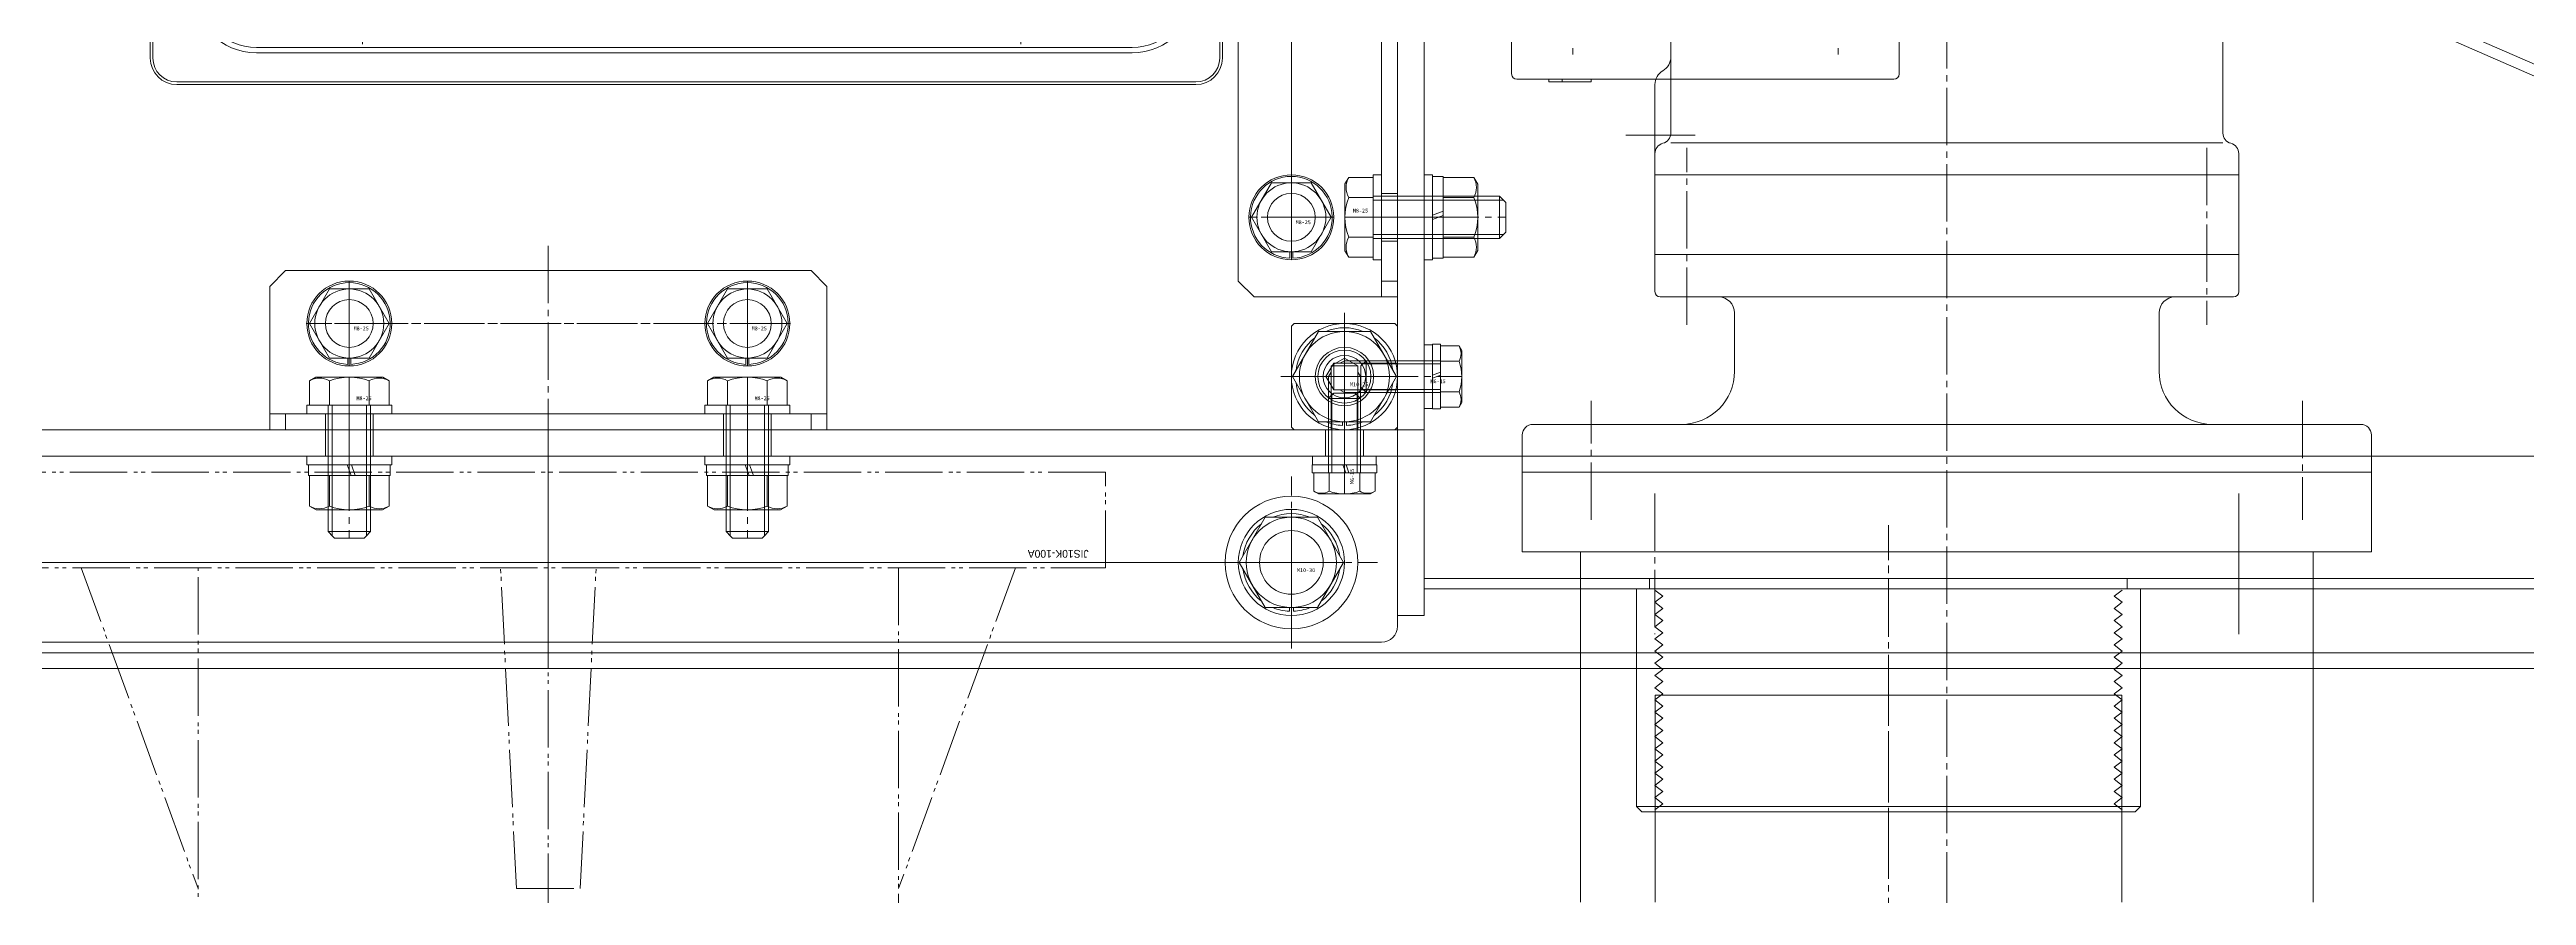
# Model space of a CAD drawing. Units: millimetres at full size. Extents: x -5218 to 5218, y -4308 to 3712.
# Drawn here: x -3674.5 to -3207.8, y 1401.9 to 1561.2 of the extents above; entities that cross this region are included whole.
import ezdxf
from ezdxf.enums import TextEntityAlignment as Align

# ---------------------------------------------------------------- set-up
doc = ezdxf.new("R2010")
doc.units = ezdxf.units.MM
doc.header["$LTSCALE"] = 1.2
doc.linetypes.add('CHAIN2', pattern=[12, 9, -1, 1, -1])
doc.linetypes.add('DOUBLE_CHAIN2', pattern=[12.8, 9, -1, 0.6, -0.6, 0.6, -1])
for name, color, linetype, lineweight in [('0-1_01_外形線', 134, 'Continuous', 9), ('0-2_03_かくれ線', 5, 'Continuous', 9), ('0-3_04_中心線', 4, 'CHAIN2', 9), ('0-4_02_細線', 6, 'Continuous', 9), ('0-6_05_仮想線', 7, 'DOUBLE_CHAIN2', 9), ('0-7_0', 134, 'Continuous', 9)]:
    doc.layers.add(name, color=color, linetype=linetype, lineweight=lineweight)
doc.styles.add('Arial', font='')
doc.styles.add('ＭＳ ゴシック', font='')
doc.styles.get('Arial').set_extended_font_data('Arial')
doc.styles.get('ＭＳ ゴシック').set_extended_font_data('MS Gothic')

# ---------------------------------------------------------------- blocks, each defined once
blk = doc.blocks.new('U365')
at = {"layer": '0-3_04_中心線'}
for p, q in [((0, 1.2), (0, 9.5)), ((-9.5, 0), (-1.2, 0)), ((1.2, 0), (9.5, 0)), ((0, -9.5), (0, -1.2))]:
    blk.add_line(p, q, dxfattribs=at)
at = {"layer": '0-3_04_中心線', "linetype": 'Continuous'}
for p, q in [((-0.6, 0), (0.6, 0)), ((0, -0.6), (0, 0.6))]:
    blk.add_line(p, q, dxfattribs=at)
blk = doc.blocks.new('GM-SHYF-RH 0.4kW、1／160、＊＊V、60Hza')
at = {"layer": '0-1_01_外形線'}
for p, q in [((60, 72), (-105, 72)), ((60, 71), (-105, 71)), ((-84, 65.886), (-86.5, 64.443)), ((-84, 65.886), (-81.5, 64.443)), ((40, 65.886), (37.5, 64.443)), ((40, 65.886), (42.5, 64.443)), ((-86.5, 61.556), (-86.5, 64.443)), ((-84, 60.113), (-86.5, 61.556)), ((-81.5, 61.556), (-84, 60.113)), ((-81.5, 64.443), (-81.5, 61.556)), ((-68.094, 62.5), (24.094, 62.5)), ((37.5, 61.556), (37.5, 64.443)), ((40, 60.113), (37.5, 61.556)), ((42.5, 61.556), (40, 60.113)), ((42.5, 64.443), (42.5, 61.556)), ((-117, 60), (-117, -92)), ((-116, 60), (-116, -92)), ((24.094, 60.5), (-68.094, 60.5)), ((71, -92), (71, 60)), ((72, -92), (72, 60)), ((-242.5, 49), (-271.194, 49)), ((-242.5, -16), (-242.5, 49)), ((-282.665, 45.383), (-292.391, 38.573)), ((-242.5, 43.5), (-145.5, 43.5)), ((-175.5, 43.5), (-145.5, 43.5)), ((-145.5, 43.483), (-119.948, 43.937)), ((-145.5, -16), (-145.5, 43.5)), ((-145.5, 43.5), (-145.5, -16)), ((-255.5, 38.916), (-253.5, 37.74)), ((-253.5, 37.74), (-255.5, 36.088)), ((-242.5, 41), (-145.5, 41)), ((-242.5, 40), (-145.5, 40)), ((-242.5, 39), (-145.5, 39)), ((-139.5, 39.5), (-139.5, 40.5)), ((-139.5, 39.5), (-139.5, 39.096)), ((-128.5, -72.739), (-128.5, 40.739)), ((-293.5, -16), (-293.5, 36.443)), ((-242.5, 34.316), (-145.5, 34.316)), ((-136.5, 36.096), (-131.5, 36.096)), ((-117, 19.446), (-117, 33.227)), ((-242.5, 29.366), (-145.5, 29.366)), ((-136.5, 29.185), (-131.5, 29.185)), ((-107.5, -64.322), (-107.5, 32.322)), ((-105.5, 32.322), (-105.5, -64.322)), ((60.5, -64.322), (60.5, 32.322)), ((62.5, 32.322), (62.5, -64.322)), ((-139.5, 26.185), (-139.5, -16)), ((-242.5, 21.319), (-145.5, 21.319)), ((-242.5, 19.715), (-145.5, 19.715)), ((-136.5, 23.001), (-131.5, 23.001)), ((5, 16.77), (5, 20.8)), ((-242.5, 15.751), (-145.5, 15.751)), ((-242.5, 14.283), (-145.5, 14.283)), ((-242.5, 10.192), (-145.5, 10.192)), ((-242.5, 8.83), (-145.5, 8.83)), ((-242.5, 4.64), (-145.5, 4.64)), ((-242.5, 3.373), (-145.5, 3.373)), ((-145.5, 4), (-139.5, 4)), ((-242.5, -1), (-145.5, -1)), ((-293.5, -16), (-293.5, -68.443)), ((-242.5, -16), (-242.5, -74.619)), ((-145.5, -16), (-145.5, -75.5)), ((-145.5, -75.5), (-145.5, -16)), ((-139.5, -58.185), (-139.5, -16)), ((-242.5, -31), (-145.5, -31)), ((-242.5, -35.373), (-145.5, -35.373)), ((-242.5, -36.639), (-145.5, -36.639)), ((-145.5, -36), (-139.5, -36)), ((-242.5, -40.83), (-145.5, -40.83)), ((-242.5, -42.192), (-145.5, -42.192)), ((-242.5, -46.282), (-145.5, -46.282)), ((-242.5, -47.751), (-145.5, -47.751)), ((-242.5, -51.714), (-145.5, -51.714)), ((-242.5, -53.319), (-145.5, -53.319)), ((-136.5, -55.001), (-131.5, -55.001)), ((-117, -51.446), (-117, -65.226)), ((-242.5, -61.366), (-145.5, -61.366)), ((-136.5, -61.185), (-131.5, -61.185)), ((-253.5, -69.74), (-255.5, -68.087)), ((-255.5, -70.916), (-253.5, -69.74)), ((-242.5, -66.315), (-145.5, -66.315)), ((-136.5, -68.096), (-131.5, -68.096)), ((-282.665, -77.383), (-292.391, -70.573)), ((-242.5, -71), (-145.5, -71)), ((-242.5, -72), (-145.5, -72)), ((-242.5, -73), (-145.5, -73)), ((-175.5, -74.5), (-242.5, -74.5)), ((-175.5, -79.5), (-175.5, -74.5)), ((-139.5, -71.5), (-139.5, -71.096)), ((-139.5, -71.5), (-139.5, -71.096)), ((-139.5, -71.5), (-139.5, -72.5)), ((-250.5, -79.5), (-250.5, -77.791)), ((-249.5, -77.619), (-245.5, -77.619)), ((-175.5, -75.5), (-145.5, -75.5)), ((-145.5, -75.482), (-119.948, -75.937)), ((-252.5, -81), (-271.194, -81)), ((-252.5, -81), (-252.5, -80.619)), ((-175.5, -79.5), (-250.5, -79.5)), ((-249.5, -108), (-249.5, -79.5)), ((-245, -79.5), (-245, -94)), ((-231, -79.5), (-231, -94)), ((-195, -79.5), (-195, -94)), ((-181, -79.5), (-181, -94)), ((-176.5, -108), (-176.5, -79.5)), ((-84, -92.113), (-86.5, -93.557)), ((-84, -92.113), (-81.5, -93.557)), ((-68.094, -92.5), (24.094, -92.5)), ((40, -92.113), (37.5, -93.557)), ((40, -92.113), (42.5, -93.557)), ((-86.5, -96.444), (-86.5, -93.557)), ((-84, -97.887), (-86.5, -96.444)), ((-81.5, -96.444), (-84, -97.887)), ((-81.5, -93.557), (-81.5, -96.444)), ((24.094, -94.5), (-68.094, -94.5)), ((37.5, -96.444), (37.5, -93.557)), ((40, -97.887), (37.5, -96.444)), ((42.5, -96.444), (40, -97.887)), ((42.5, -93.557), (42.5, -96.444)), ((-105, -103), (60, -103)), ((-105, -104), (60, -104)), ((-177.5, -109), (-248.5, -109)), ((-191.5, -109), (-191.5, -109.5)), ((-183.5, -109.5), (-191.5, -109.5)), ((-186, -109), (-186, -109.5)), ((-183.5, -109), (-183.5, -109.5))]:
    blk.add_line(p, q, dxfattribs=at)
for points in [[(-248.8, 35.924), (-248.89, 36.627), (-249.158, 37.303), (-249.592, 37.925), (-250.177, 38.472), (-250.889, 38.92), (-251.701, 39.253), (-252.583, 39.458), (-253.5, 39.527), (-254.417, 39.458), (-255.299, 39.253), (-256.111, 38.92), (-256.823, 38.472), (-257.408, 37.925), (-257.842, 37.303), (-258.11, 36.627), (-258.2, 35.924), (-258.11, 35.221), (-257.842, 34.545), (-257.408, 33.922), (-256.823, 33.376), (-256.111, 32.928), (-255.299, 32.595), (-254.417, 32.39), (-253.5, 32.32), (-252.583, 32.39), (-251.701, 32.595), (-250.889, 32.928), (-250.177, 33.376), (-249.592, 33.922), (-249.158, 34.545), (-248.89, 35.221)], [(-248.8, -67.923), (-248.89, -67.22), (-249.158, -66.544), (-249.592, -65.921), (-250.177, -65.375), (-250.889, -64.927), (-251.701, -64.594), (-252.583, -64.389), (-253.5, -64.32), (-254.417, -64.389), (-255.299, -64.594), (-256.111, -64.927), (-256.823, -65.375), (-257.408, -65.921), (-257.842, -66.544), (-258.11, -67.22), (-258.2, -67.923), (-258.11, -68.626), (-257.842, -69.302), (-257.408, -69.925), (-256.823, -70.471), (-256.111, -70.919), (-255.299, -71.252), (-254.417, -71.457), (-253.5, -71.527), (-252.583, -71.457), (-251.701, -71.252), (-250.889, -70.919), (-250.177, -70.471), (-249.592, -69.925), (-249.158, -69.302), (-248.89, -68.626)]]:
    blk.add_lwpolyline(points, close=True, dxfattribs=at)
for points in [[(-251.5, 38.916), (-253.5, 37.74), (-251.5, 36.088)], [(-5, 16.77), (-5, 20.8), (5, 20.8)], [(-251.5, -70.916), (-253.5, -69.74), (-251.5, -68.087)]]:
    blk.add_lwpolyline(points, dxfattribs=at)
for centre, radius in [((-102, 57), 10), ((-84, 63), 5.5), ((-84, 63), 5), ((40, 63), 5.5), ((40, 63), 5), ((57, 57), 10), ((-102, 57), 7), ((57, 57), 7), ((0, 0), 47.5), ((0, 0), 24), ((-102, -89), 10), ((57, -89), 10), ((-102, -89), 7), ((57, -89), 7), ((-188, -94), 6), ((-84, -95), 5.5), ((-84, -95), 5), ((40, -95), 5.5), ((40, -95), 5)]:
    blk.add_circle(centre, radius, dxfattribs=at)
for centre, radius, start, end in [((-105, 60), 12, 90, 180), ((-105, 60), 11, 90, 180), ((60, 60), 12, 0, 90), ((60, 60), 11, 0, 90), ((-68.094, 57), 5.5, 90, 159.3338), ((24.094, 57), 5.5, 20.6662, 90), ((-84, 63), 13.5, 269.62489, 339.3338), ((-84, 63), 11.5, 269.62489, 339.3338), ((-68.094, 57), 3.5, 90, 159.3338), ((24.094, 57), 3.5, 20.6662, 90), ((40, 63), 13.5, 200.6662, 266.95528), ((40, 63), 11.5, 200.6662, 266.95528), ((-84.111, 46), 5.5, 89.62489, 148.41203), ((39.097, 46.024), 5.5, 31.5123, 86.95528), ((-271.194, 29), 20, 90, 125), ((-120, 46.937), 3, 271, 0), ((-102, 57), 15.5, 279.2069, 328.41203), ((-102, 57), 17.5, 279.2069, 328.41203), ((-84.111, 46), 3.5, 89.62489, 148.41203), ((39.097, 46.024), 3.5, 31.5123, 86.95528), ((57, 57), 17.5, 211.5123, 260.7931), ((57, 57), 15.5, 211.5123, 260.7931), ((-142.5, 40.5), 3, 0, 90), ((-131.5, 40.739), 3, 0, 90.98117), ((-290.9, 36.443), 2.6, 125, 180), ((-136.5, 39.096), 3, 180, 270), ((-98, 32.322), 9.5, 99.2069, 180), ((-98, 32.322), 7.5, 99.2069, 180), ((53, 32.322), 7.5, 0, 80.7931), ((53, 32.322), 9.5, 0, 80.7931), ((-131.5, 33.096), 3, 0, 90), ((-136.5, 26.185), 3, 90, 180), ((-131.5, 26.185), 3, 0, 90), ((-136.5, 20.001), 3, 90, 180), ((0, 0), 17.5, 106.60155, 73.39845), ((-136.5, -52.001), 3, 180, 270), ((-136.5, -58.185), 3, 180, 270), ((-131.5, -58.185), 3, 270, 0), ((-131.5, -65.096), 3, 270, 0), ((-98, -64.322), 9.5, 180, 260.7931), ((-98, -64.322), 7.5, 180, 260.7931), ((53, -64.322), 7.5, 279.2069, 0), ((53, -64.322), 9.5, 279.2069, 0), ((-290.9, -68.443), 2.6, 180, 235), ((-136.5, -71.096), 3, 90, 180), ((-245.5, -74.619), 3, 270, 0), ((-142.5, -72.5), 3, 270, 0), ((-131.5, -72.739), 3, 269.01883, 0), ((-102, -89), 15.5, 31.58598, 80.7931), ((-102, -89), 17.5, 31.58598, 80.7931), ((57, -89), 17.5, 99.2069, 148.48976), ((57, -89), 15.5, 99.2069, 148.48976), ((-271.194, -61), 20, 235, 270), ((-249.5, -80.619), 3, 90, 180), ((-120, -78.937), 3, 0, 89), ((-84.111, -78.001), 5.5, 211.58598, 270.37383), ((-84.111, -78.001), 3.5, 211.58598, 270.37383), ((-84, -95), 13.5, 20.66844, 90.37383), ((-84, -95), 11.5, 20.66844, 90.37383), ((40, -95), 13.5, 93.04605, 159.33156), ((40, -95), 11.5, 93.04605, 159.33156), ((39.096, -78.024), 3.5, 273.04605, 328.48976), ((39.096, -78.024), 5.5, 273.04605, 328.48976), ((-105, -92), 12, 180, 270), ((-105, -92), 11, 180, 270), ((-68.094, -89), 5.5, 200.66844, 270), ((-68.094, -89), 3.5, 200.66844, 270), ((24.094, -89), 3.5, 270, 339.33156), ((24.094, -89), 5.5, 270, 339.33156), ((60, -92), 11, 270, 0), ((60, -92), 12, 270, 0), ((-238, -94), 7, 180, 0), ((-188, -94), 7, 180, 0), ((-248.5, -108), 1, 180, 270), ((-177.5, -108), 1, 270, 0)]:
    blk.add_arc(centre, radius, start, end, dxfattribs=at)
at = {"layer": '0-3_04_中心線'}
for p, q in [((-84, 70.384), (-84, 55.615)), ((40, 70.384), (40, 55.615)), ((-102, 69.465), (-102, 44.535)), ((0, 65.361), (0, -65.361)), ((57, 69.465), (57, 44.535)), ((-76.615, 63), (-91.385, 63)), ((47.385, 63), (32.615, 63)), ((-89.535, 57), (-114.465, 57)), ((69.465, 57), (44.535, 57)), ((65.361, 0), (-65.361, 0)), ((-96.56, -16), (-297.811, -16)), ((-238, -76.716), (-238, -104.695)), ((-188, -76.716), (-188, -104.695)), ((-102, -76.535), (-102, -101.465)), ((57, -76.535), (57, -101.465)), ((-84, -87.615), (-84, -102.385)), ((40, -87.615), (40, -102.385)), ((-89.535, -89), (-114.465, -89)), ((69.465, -89), (44.535, -89)), ((-247.595, -94), (-228.405, -94)), ((-198.187, -94), (-177.813, -94)), ((-76.615, -95), (-91.385, -95)), ((47.385, -95), (32.615, -95))]:
    blk.add_line(p, q, dxfattribs=at)

msp = doc.modelspace()

# ---------------------------------------------------------------- linework, layer by layer
at = {"layer": '0-1_01_外形線'}
for p, q in [((-3655.538, 1559.589), (-3655.538, 1739.589)), ((-3655.038, 1559.589), (-3655.038, 1739.589)), ((-3454.038, 1588.679), (-3454.038, 1559.589)), ((-3453.538, 1588.688), (-3453.538, 1559.589)), ((-3450.538, 1517.589), (-3450.538, 1588.742)), ((-3423.538, 1514.589), (-3423.538, 1589.089)), ((-3420.538, 1514.589), (-3420.538, 1589.089)), ((-3420.538, 1589.089), (-3420.538, 1484.589)), ((-3415.538, 1589.089), (-3415.538, 1484.589)), ((-3415.538, 1589.089), (-3415.538, 1484.589)), ((-3458.538, 1555.089), (-3650.538, 1555.089)), ((-3458.538, 1554.589), (-3650.538, 1554.589)), ((-3444.291, 1536.089), (-3448.043, 1529.589)), ((-3436.785, 1536.089), (-3444.291, 1536.089)), ((-3429.742, 1537.094), (-3430.438, 1535.889)), ((-3430.438, 1535.889), (-3430.438, 1523.289)), ((-3425.138, 1537.094), (-3429.742, 1537.094)), ((-3425.138, 1521.589), (-3425.138, 1537.589)), ((-3423.538, 1537.589), (-3425.138, 1537.589)), ((-3425.138, 1522.083), (-3425.138, 1537.094)), ((-3423.538, 1537.589), (-3423.538, 1521.589)), ((-3415.538, 1521.589), (-3415.538, 1537.589)), ((-3413.938, 1537.589), (-3415.538, 1537.589)), ((-3413.938, 1537.589), (-3413.938, 1521.589)), ((-3413.938, 1529.989), (-3413.938, 1537.289)), ((-3411.938, 1537.289), (-3413.938, 1537.289)), ((-3411.938, 1530.717), (-3411.938, 1537.289)), ((-3411.938, 1522.083), (-3411.938, 1537.094)), ((-3405.438, 1523.339), (-3405.438, 1535.839)), ((-3425.138, 1533.342), (-3429.742, 1533.342)), ((-3413.938, 1529.989), (-3411.938, 1530.717)), ((-3411.938, 1533.342), (-3406.163, 1533.342)), ((-3405.438, 1533.589), (-3401.338, 1533.589)), ((-3401.338, 1533.589), (-3401.338, 1525.589)), ((-3401.338, 1533.589), (-3400.438, 1532.689)), ((-3400.438, 1532.689), (-3400.138, 1532.389)), ((-3400.138, 1532.389), (-3400.138, 1526.789)), ((-3448.043, 1529.589), (-3444.291, 1523.089)), ((-3413.938, 1529.189), (-3411.938, 1529.917)), ((-3413.938, 1521.889), (-3413.938, 1529.189)), ((-3411.938, 1521.889), (-3411.938, 1529.917)), ((-3401.338, 1525.589), (-3400.438, 1526.489)), ((-3400.438, 1526.489), (-3400.138, 1526.789)), ((-3444.291, 1523.089), (-3436.785, 1523.089)), ((-3440.838, 1523.089), (-3440.838, 1521.895)), ((-3440.238, 1523.089), (-3440.238, 1521.895)), ((-3429.742, 1522.083), (-3430.438, 1523.289)), ((-3425.138, 1525.836), (-3429.742, 1525.836)), ((-3425.138, 1522.083), (-3429.742, 1522.083)), ((-3423.538, 1521.589), (-3425.138, 1521.589)), ((-3413.938, 1521.589), (-3415.538, 1521.589)), ((-3413.938, 1521.889), (-3411.938, 1521.889)), ((-3411.938, 1525.836), (-3406.163, 1525.836)), ((-3405.438, 1525.589), (-3401.338, 1525.589)), ((-3630.038, 1519.589), (-3633.038, 1516.589)), ((-3450.538, 1517.589), (-3447.538, 1514.589)), ((-3420.538, 1517.589), (-3423.538, 1517.589)), ((-3633.038, 1516.589), (-3633.038, 1489.589)), ((-3621.79, 1516.089), (-3625.543, 1509.589)), ((-3614.285, 1516.089), (-3621.79, 1516.089)), ((-3546.791, 1516.089), (-3550.543, 1509.589)), ((-3539.285, 1516.089), (-3546.791, 1516.089)), ((-3528.038, 1489.589), (-3528.038, 1516.589)), ((-3447.538, 1514.589), (-3420.538, 1514.589)), ((-3625.543, 1509.589), (-3621.79, 1503.089)), ((-3550.543, 1509.589), (-3546.791, 1503.089)), ((-3420.723, 1499.589), (-3425.63, 1508.089)), ((-3621.79, 1503.089), (-3614.285, 1503.089)), ((-3618.338, 1503.089), (-3618.338, 1501.895)), ((-3617.738, 1503.089), (-3617.738, 1501.895)), ((-3546.791, 1503.089), (-3539.285, 1503.089)), ((-3543.338, 1503.089), (-3543.338, 1501.895)), ((-3542.738, 1503.089), (-3542.738, 1501.895)), ((-3625.543, 1498.793), (-3624.338, 1499.489)), ((-3625.543, 1494.189), (-3625.543, 1498.793)), ((-3611.738, 1499.489), (-3624.338, 1499.489)), ((-3621.79, 1494.189), (-3621.79, 1498.793)), ((-3614.285, 1494.189), (-3614.285, 1498.793)), ((-3610.532, 1498.793), (-3611.738, 1499.489)), ((-3610.532, 1494.189), (-3610.532, 1498.793)), ((-3550.543, 1498.793), (-3549.338, 1499.489)), ((-3550.543, 1494.189), (-3550.543, 1498.793)), ((-3536.738, 1499.489), (-3549.338, 1499.489)), ((-3546.791, 1494.189), (-3546.791, 1498.793)), ((-3539.285, 1494.189), (-3539.285, 1498.793)), ((-3535.532, 1498.793), (-3536.738, 1499.489)), ((-3535.532, 1494.189), (-3535.532, 1498.793)), ((-3440.353, 1499.589), (-3435.445, 1491.089)), ((-3425.63, 1491.089), (-3420.723, 1499.589)), ((-3626.038, 1494.189), (-3610.038, 1494.189)), ((-3626.038, 1492.589), (-3626.038, 1494.189)), ((-3625.543, 1494.189), (-3610.532, 1494.189)), ((-3610.038, 1492.589), (-3610.038, 1494.189)), ((-3551.038, 1494.189), (-3535.038, 1494.189)), ((-3551.038, 1492.589), (-3551.038, 1494.189)), ((-3550.543, 1494.189), (-3535.532, 1494.189)), ((-3535.038, 1492.589), (-3535.038, 1494.189)), ((-3633.038, 1492.589), (-3528.038, 1492.589)), ((-3633.038, 1489.589), (-3528.038, 1489.589)), ((-3630.038, 1489.589), (-3630.038, 1492.589)), ((-3610.038, 1492.589), (-3626.038, 1492.589)), ((-3535.038, 1492.589), (-3551.038, 1492.589)), ((-3531.038, 1489.589), (-3531.038, 1492.589)), ((-3435.445, 1491.089), (-3425.63, 1491.089)), ((-3430.913, 1491.089), (-3430.913, 1490.397)), ((-3430.163, 1491.089), (-3430.163, 1490.397)), ((-3420.538, 1489.589), (-3415.538, 1489.589)), ((-3262.038, 1477.589), (-3262.038, 1451.089)), ((-3430.723, 1464.589), (-3435.63, 1473.089)), ((-3450.353, 1464.589), (-3445.445, 1456.089)), ((-3435.63, 1456.089), (-3430.723, 1464.589)), ((-3445.445, 1456.089), (-3435.63, 1456.089)), ((-3440.913, 1456.089), (-3440.913, 1455.397)), ((-3440.163, 1456.089), (-3440.163, 1455.397)), ((-3386.038, 1400.589), (-3386.038, 1444.589)), ((-3248.038, 1400.589), (-3248.038, 1444.589))]:
    msp.add_line(p, q, dxfattribs=at)
for points in [[(-3420.538, 1589.089), (-3420.538, 1489.589), (-3740.538, 1489.589)], [(-3436.785, 1523.089), (-3433.032, 1529.589), (-3436.785, 1536.089)], [(-3411.938, 1537.094), (-3406.163, 1537.094), (-3405.438, 1535.839)], [(-3411.938, 1522.083), (-3406.163, 1522.083), (-3405.438, 1523.339)], [(-3630.038, 1519.589), (-3531.038, 1519.589), (-3528.038, 1516.589)], [(-3614.285, 1503.089), (-3610.532, 1509.589), (-3614.285, 1516.089)], [(-3539.285, 1503.089), (-3535.532, 1509.589), (-3539.285, 1516.089)], [(-3425.63, 1508.089), (-3435.445, 1508.089), (-3440.353, 1499.589)], [(-3740.538, 1481.589), (-3740.538, 1489.589), (-3420.538, 1489.589), (-3420.538, 1484.589)], [(-3435.63, 1473.089), (-3445.445, 1473.089), (-3450.353, 1464.589)]]:
    msp.add_lwpolyline(points, dxfattribs=at)
msp.add_lwpolyline([(-3735.538, 1484.589), (-2945.538, 1484.589), (-2940.538, 1479.589), (-2940.538, 1444.589), (-3740.538, 1444.589), (-3740.538, 1479.589)], close=True, dxfattribs=at)
for centre, radius in [((-3440.538, 1529.589), 8), ((-3440.538, 1529.589), 6.5), ((-3618.038, 1509.589), 8), ((-3543.038, 1509.589), 8), ((-3618.038, 1509.589), 6.5), ((-3543.038, 1509.589), 6.5), ((-3430.538, 1499.589), 10), ((-3430.538, 1499.589), 8.5), ((-3440.538, 1464.589), 10), ((-3440.538, 1464.589), 8.5), ((-3440.538, 1464.589), 6)]:
    msp.add_circle(centre, radius, dxfattribs=at)
for centre, radius, start, end in [((-3650.538, 1559.589), 5, 180, 270), ((-3650.538, 1559.589), 4.5, 180, 270), ((-3458.538, 1559.589), 5, 270, 0), ((-3458.538, 1559.589), 4.5, 270, 0), ((-3440.538, 1529.589), 7.7, 272.23287, 267.76713), ((-3426.492, 1535.218), 3.753, 150.00001, 209.99999), ((-3409.413, 1535.218), 3.753, 330.00001, 29.99999), ((-3419.973, 1529.589), 10.465, 158.98558, 201.01442), ((-3415.514, 1529.589), 10.076, 338.13461, 21.86539), ((-3426.492, 1523.96), 3.753, 150.00001, 209.99999), ((-3409.413, 1523.96), 3.753, 330.00001, 29.99999), ((-3618.038, 1509.589), 7.7, 272.23287, 267.76713), ((-3543.038, 1509.589), 7.7, 272.23287, 267.76713), ((-3430.538, 1499.589), 9.2, 67.50502, 112.49498), ((-3430.538, 1499.589), 9.2, 127.50502, 172.49498), ((-3430.538, 1499.589), 9.2, 7.50502, 52.49498), ((-3623.667, 1495.543), 3.753, 60.00001, 119.99999), ((-3618.038, 1489.024), 10.465, 68.98558, 111.01442), ((-3612.409, 1495.543), 3.753, 60.00001, 119.99999), ((-3548.667, 1495.543), 3.753, 60.00001, 119.99999), ((-3543.038, 1489.024), 10.465, 68.98558, 111.01442), ((-3537.409, 1495.543), 3.753, 60.00001, 119.99999), ((-3430.538, 1499.589), 9.2, 187.50502, 232.49498), ((-3430.538, 1499.589), 9.2, 307.50502, 352.49498), ((-3430.538, 1499.589), 9.2, 247.50502, 267.66393), ((-3430.538, 1499.589), 9.2, 272.33607, 292.49498), ((-3440.538, 1464.589), 9.2, 127.50502, 172.49498), ((-3440.538, 1464.589), 9.2, 67.50502, 112.49498), ((-3440.538, 1464.589), 9.2, 7.50502, 52.49498), ((-3440.538, 1464.589), 9.2, 187.50502, 232.49498), ((-3440.538, 1464.589), 9.2, 307.50502, 352.49498), ((-3440.538, 1464.589), 9.2, 247.50502, 267.66393), ((-3440.538, 1464.589), 9.2, 272.33607, 292.49498)]:
    msp.add_arc(centre, radius, start, end, dxfattribs=at)
at = {"layer": '0-2_03_かくれ線'}
for p, q in [((-3117.578, 1519.674), (-3410.862, 1647.674)), ((-3369.038, 1562.589), (-3369.038, 1545.462)), ((-3265.038, 1562.589), (-3265.038, 1545.462)), ((-3372.038, 1554.589), (-3372.038, 1537.589)), ((-3377.537, 1545.089), (-3364.44, 1545.089)), ((-3369.038, 1543.589), (-3265.038, 1543.589)), ((-3262.038, 1541.589), (-3262.038, 1537.589)), ((-3440.538, 1537.089), (-3440.538, 1522.089)), ((-3372.038, 1537.589), (-3262.038, 1537.589)), ((-3372.038, 1515.589), (-3372.038, 1537.589)), ((-3262.038, 1537.589), (-3262.038, 1515.589)), ((-3425.138, 1533.589), (-3405.438, 1533.589)), ((-3425.138, 1532.839), (-3405.438, 1532.839)), ((-3420.538, 1534.089), (-3423.538, 1534.089)), ((-3425.138, 1526.339), (-3405.438, 1526.339)), ((-3425.138, 1525.589), (-3405.438, 1525.589)), ((-3420.538, 1525.089), (-3423.538, 1525.089)), ((-3372.038, 1522.589), (-3317.038, 1522.589)), ((-3317.038, 1522.589), (-3262.038, 1522.589)), ((-3618.038, 1517.089), (-3618.038, 1502.089)), ((-3543.038, 1517.089), (-3543.038, 1502.089)), ((-3371.038, 1514.589), (-3317.038, 1514.589)), ((-3317.038, 1514.589), (-3263.038, 1514.589)), ((-3440.538, 1509.089), (-3440.038, 1509.589)), ((-3440.538, 1490.089), (-3440.538, 1509.089)), ((-3440.038, 1509.589), (-3421.038, 1509.589)), ((-3420.538, 1509.089), (-3421.038, 1509.589)), ((-3420.538, 1509.089), (-3420.538, 1490.089)), ((-3357.038, 1500.589), (-3357.038, 1511.589)), ((-3277.038, 1511.589), (-3277.038, 1500.589)), ((-3430.538, 1503.091), (-3433.038, 1501.589)), ((-3428.038, 1501.589), (-3430.538, 1503.091)), ((-3413.938, 1505.589), (-3415.538, 1505.589)), ((-3415.538, 1505.589), (-3415.538, 1493.589)), ((-3413.938, 1499.889), (-3413.938, 1505.689)), ((-3412.438, 1505.689), (-3413.938, 1505.689)), ((-3413.938, 1505.589), (-3413.938, 1493.589)), ((-3412.438, 1500.435), (-3412.438, 1505.689)), ((-3412.438, 1505.362), (-3408.942, 1505.362)), ((-3412.438, 1493.815), (-3412.438, 1505.362)), ((-3408.942, 1505.362), (-3408.438, 1504.489)), ((-3408.438, 1494.689), (-3408.438, 1504.489)), ((-3432.538, 1502.089), (-3434.04, 1499.589)), ((-3434.04, 1499.589), (-3432.538, 1497.089)), ((-3433.038, 1500.455), (-3433.538, 1499.589)), ((-3433.038, 1501.589), (-3433.038, 1489.589)), ((-3431.404, 1502.089), (-3430.538, 1502.589)), ((-3420.538, 1502.589), (-3430.538, 1502.589)), ((-3428.038, 1500.455), (-3427.538, 1499.589)), ((-3427.538, 1489.589), (-3427.538, 1499.589)), ((-3426.638, 1502.389), (-3427.438, 1501.589)), ((-3427.438, 1497.589), (-3427.438, 1501.589)), ((-3427.038, 1501.989), (-3426.638, 1501.989)), ((-3426.438, 1502.589), (-3426.638, 1502.389)), ((-3412.438, 1501.989), (-3426.638, 1501.989)), ((-3426.438, 1496.589), (-3426.438, 1502.589)), ((-3412.438, 1502.589), (-3426.438, 1502.589)), ((-3413.938, 1499.889), (-3412.438, 1500.435)), ((-3413.938, 1499.289), (-3412.438, 1499.835)), ((-3413.938, 1493.489), (-3413.938, 1499.289)), ((-3412.438, 1502.476), (-3408.942, 1502.476)), ((-3412.438, 1493.489), (-3412.438, 1499.835)), ((-3622.038, 1494.189), (-3622.038, 1474.489)), ((-3621.288, 1494.189), (-3621.288, 1474.489)), ((-3618.038, 1494.589), (-3618.038, 1479.589)), ((-3614.788, 1494.189), (-3614.788, 1474.489)), ((-3614.038, 1494.189), (-3614.038, 1474.489)), ((-3580.538, 1494.589), (-3580.538, 1444.589)), ((-3547.038, 1494.189), (-3547.038, 1474.489)), ((-3546.288, 1494.189), (-3546.288, 1474.489)), ((-3543.038, 1494.589), (-3543.038, 1479.589)), ((-3539.788, 1494.189), (-3539.788, 1474.489)), ((-3539.038, 1494.189), (-3539.038, 1474.489)), ((-3433.538, 1495.489), (-3433.338, 1495.689)), ((-3433.538, 1495.489), (-3427.538, 1495.489)), ((-3433.538, 1481.489), (-3433.538, 1495.489)), ((-3433.338, 1495.689), (-3432.538, 1496.489)), ((-3432.938, 1496.089), (-3432.938, 1495.689)), ((-3432.938, 1481.489), (-3432.938, 1495.689)), ((-3432.538, 1497.089), (-3420.538, 1497.089)), ((-3432.538, 1496.489), (-3428.538, 1496.489)), ((-3431.404, 1497.089), (-3430.538, 1496.589)), ((-3430.538, 1494.589), (-3430.538, 1479.589)), ((-3427.738, 1495.689), (-3428.538, 1496.489)), ((-3428.138, 1496.089), (-3428.138, 1495.689)), ((-3428.138, 1481.489), (-3428.138, 1495.689)), ((-3427.538, 1495.489), (-3427.738, 1495.689)), ((-3427.538, 1481.489), (-3427.538, 1495.489)), ((-3426.638, 1496.789), (-3427.438, 1497.589)), ((-3427.038, 1497.189), (-3426.638, 1497.189)), ((-3412.438, 1497.189), (-3426.638, 1497.189)), ((-3426.438, 1496.589), (-3426.638, 1496.789)), ((-3412.438, 1496.589), (-3426.438, 1496.589)), ((-3413.938, 1493.589), (-3415.538, 1493.589)), ((-3413.938, 1493.489), (-3412.438, 1493.489)), ((-3412.438, 1496.702), (-3408.942, 1496.702)), ((-3412.438, 1493.815), (-3408.942, 1493.815)), ((-3408.942, 1493.815), (-3408.438, 1494.689)), ((-3622.538, 1489.589), (-3622.538, 1492.589)), ((-3622.538, 1489.589), (-3622.538, 1484.589)), ((-3613.538, 1489.589), (-3613.538, 1492.589)), ((-3613.538, 1489.589), (-3613.538, 1484.589)), ((-3547.538, 1489.589), (-3547.538, 1492.589)), ((-3547.538, 1489.589), (-3547.538, 1484.589)), ((-3538.538, 1489.589), (-3538.538, 1492.589)), ((-3538.538, 1489.589), (-3538.538, 1484.589)), ((-3440.538, 1490.089), (-3440.038, 1489.589)), ((-3440.038, 1489.589), (-3421.038, 1489.589)), ((-3434.138, 1489.589), (-3434.138, 1484.589)), ((-3426.938, 1489.589), (-3426.938, 1484.589)), ((-3420.538, 1490.089), (-3421.038, 1489.589)), ((-3395.037, 1490.589), (-3317.038, 1490.589)), ((-3317.038, 1490.589), (-3239.038, 1490.589)), ((-3740.538, 1484.589), (-3420.538, 1484.589)), ((-3626.038, 1484.589), (-3610.038, 1484.589)), ((-3626.038, 1482.989), (-3626.038, 1484.589)), ((-3610.038, 1482.989), (-3610.038, 1484.589)), ((-3551.038, 1484.589), (-3535.038, 1484.589)), ((-3551.038, 1482.989), (-3551.038, 1484.589)), ((-3535.038, 1482.989), (-3535.038, 1484.589)), ((-3436.538, 1482.989), (-3436.538, 1484.589)), ((-3424.538, 1484.589), (-3436.538, 1484.589)), ((-3424.538, 1482.989), (-3424.538, 1484.589)), ((-3397.038, 1481.589), (-3397.038, 1488.589)), ((-3237.038, 1488.589), (-3237.038, 1481.589)), ((-3610.038, 1482.989), (-3626.038, 1482.989)), ((-3625.738, 1482.989), (-3618.438, 1482.989)), ((-3625.738, 1482.989), (-3625.738, 1480.989)), ((-3625.738, 1480.989), (-3617.71, 1480.989)), ((-3625.543, 1480.989), (-3610.532, 1480.989)), ((-3621.79, 1480.989), (-3621.79, 1475.214)), ((-3618.438, 1482.989), (-3617.71, 1480.989)), ((-3617.638, 1482.989), (-3610.338, 1482.989)), ((-3617.638, 1482.989), (-3616.91, 1480.989)), ((-3616.91, 1480.989), (-3610.338, 1480.989)), ((-3614.285, 1480.989), (-3614.285, 1475.214)), ((-3610.338, 1480.989), (-3610.338, 1482.989)), ((-3535.038, 1482.989), (-3551.038, 1482.989)), ((-3550.738, 1482.989), (-3543.438, 1482.989)), ((-3550.738, 1482.989), (-3550.738, 1480.989)), ((-3550.738, 1480.989), (-3542.71, 1480.989)), ((-3550.543, 1480.989), (-3535.532, 1480.989)), ((-3546.791, 1480.989), (-3546.791, 1475.214)), ((-3543.438, 1482.989), (-3542.71, 1480.989)), ((-3542.638, 1482.989), (-3535.338, 1482.989)), ((-3542.638, 1482.989), (-3541.91, 1480.989)), ((-3541.91, 1480.989), (-3535.338, 1480.989)), ((-3539.285, 1480.989), (-3539.285, 1475.214)), ((-3535.338, 1480.989), (-3535.338, 1482.989)), ((-3436.638, 1482.989), (-3430.838, 1482.989)), ((-3436.638, 1482.989), (-3436.638, 1481.489)), ((-3436.638, 1481.489), (-3430.292, 1481.489)), ((-3424.538, 1482.989), (-3436.538, 1482.989)), ((-3436.311, 1481.489), (-3436.311, 1477.993)), ((-3436.311, 1481.489), (-3424.764, 1481.489)), ((-3433.425, 1481.489), (-3433.425, 1477.993)), ((-3430.838, 1482.989), (-3430.292, 1481.489)), ((-3430.238, 1482.989), (-3424.438, 1482.989)), ((-3430.238, 1482.989), (-3429.692, 1481.489)), ((-3429.692, 1481.489), (-3424.438, 1481.489)), ((-3427.651, 1481.489), (-3427.651, 1477.993)), ((-3424.764, 1481.489), (-3424.764, 1477.993)), ((-3424.438, 1481.489), (-3424.438, 1482.989)), ((-3397.038, 1481.589), (-3397.038, 1466.589)), ((-3397.038, 1481.589), (-3317.038, 1481.589)), ((-3317.038, 1481.589), (-3237.038, 1481.589)), ((-3237.038, 1481.589), (-3237.038, 1466.589)), ((-3436.311, 1477.993), (-3435.438, 1477.489)), ((-3435.438, 1477.489), (-3425.638, 1477.489)), ((-3424.764, 1477.993), (-3425.638, 1477.489)), ((-3624.288, 1474.489), (-3611.788, 1474.489)), ((-3622.038, 1474.489), (-3622.038, 1470.389)), ((-3614.038, 1470.389), (-3622.038, 1470.389)), ((-3622.038, 1470.389), (-3621.138, 1469.489)), ((-3621.288, 1474.489), (-3621.288, 1469.639)), ((-3614.038, 1470.389), (-3614.938, 1469.489)), ((-3614.788, 1474.489), (-3614.788, 1469.639)), ((-3614.038, 1474.489), (-3614.038, 1470.389)), ((-3549.288, 1474.489), (-3536.788, 1474.489)), ((-3547.038, 1474.489), (-3547.038, 1470.389)), ((-3539.038, 1470.389), (-3547.038, 1470.389)), ((-3547.038, 1470.389), (-3546.138, 1469.489)), ((-3546.288, 1474.489), (-3546.288, 1469.639)), ((-3539.038, 1470.389), (-3539.938, 1469.489)), ((-3539.788, 1474.489), (-3539.788, 1469.639)), ((-3539.038, 1474.489), (-3539.038, 1470.389)), ((-3440.538, 1454.589), (-3440.538, 1474.589)), ((-3621.138, 1469.489), (-3620.838, 1469.189)), ((-3615.238, 1469.189), (-3620.838, 1469.189)), ((-3614.938, 1469.489), (-3615.238, 1469.189)), ((-3546.138, 1469.489), (-3545.838, 1469.189)), ((-3540.238, 1469.189), (-3545.838, 1469.189)), ((-3539.938, 1469.489), (-3540.238, 1469.189)), ((-3397.038, 1466.589), (-3317.038, 1466.589)), ((-3386.038, 1444.589), (-3386.038, 1466.589)), ((-3237.038, 1466.589), (-3317.038, 1466.589)), ((-3248.038, 1444.589), (-3248.038, 1466.589)), ((-3430.538, 1464.589), (-3730.538, 1464.589)), ((-3373.038, 1459.589), (-3373.038, 1461.589)), ((-3283.038, 1459.589), (-3283.038, 1461.589)), ((-3375.538, 1459.589), (-3280.538, 1459.589)), ((-3375.538, 1459.589), (-3375.538, 1444.589)), ((-3280.538, 1459.589), (-3280.538, 1444.589)), ((-2940.538, 1447.589), (-3740.538, 1447.589)), ((-3423.538, 1449.589), (-3737.538, 1449.589)), ((-3371.98, 1439.589), (-3371.98, 1417.589)), ((-3284.096, 1439.589), (-3371.98, 1439.589)), ((-3284.096, 1439.589), (-3284.096, 1417.589))]:
    msp.add_line(p, q, dxfattribs=at)
for points in [[(-3108.378, 1540.754), (-3118.378, 1517.841), (-3411.662, 1645.841), (-3401.662, 1668.754)], [(-3433.538, 1489.589), (-3433.538, 1499.589), (-3427.538, 1499.589)], [(-3428.038, 1489.589), (-3428.038, 1501.589), (-3433.038, 1501.589)], [(-3420.538, 1502.089), (-3432.538, 1502.089), (-3432.538, 1497.089)], [(-3420.538, 1496.589), (-3430.538, 1496.589), (-3430.538, 1502.589)], [(-3740.538, 1452.589), (-3740.538, 1489.589), (-3420.538, 1489.589), (-3420.538, 1452.589)], [(-3420.538, 1484.589), (-3420.538, 1454.589), (-3415.538, 1454.589), (-3415.538, 1484.589)], [(-3415.538, 1484.589), (-3415.538, 1461.589), (-3020.538, 1461.589), (-3020.538, 1484.589)], [(-3625.543, 1480.989), (-3625.543, 1475.214), (-3624.288, 1474.489)], [(-3610.532, 1480.989), (-3610.532, 1475.214), (-3611.788, 1474.489)], [(-3550.543, 1480.989), (-3550.543, 1475.214), (-3549.288, 1474.489)], [(-3535.532, 1480.989), (-3535.532, 1475.214), (-3536.788, 1474.489)], [(-3372.038, 1417.989), (-3370.538, 1419.139), (-3372.038, 1420.289), (-3370.538, 1421.439), (-3372.038, 1422.589), (-3370.538, 1423.739), (-3372.038, 1424.889), (-3370.538, 1426.039), (-3372.038, 1427.189), (-3370.538, 1428.339), (-3372.038, 1429.489), (-3370.538, 1430.639), (-3372.038, 1431.789), (-3370.538, 1432.939), (-3372.038, 1434.089), (-3370.538, 1435.239), (-3372.038, 1436.389), (-3370.538, 1437.539), (-3372.038, 1438.689), (-3370.538, 1439.839), (-3372.038, 1440.989), (-3370.538, 1442.139), (-3372.038, 1443.289), (-3370.538, 1444.439), (-3372.038, 1445.589), (-3370.538, 1446.739), (-3372.038, 1447.889), (-3370.538, 1449.039), (-3372.038, 1450.189), (-3370.538, 1451.339), (-3372.038, 1452.489), (-3370.538, 1453.639), (-3372.038, 1454.789), (-3370.538, 1455.939), (-3372.038, 1457.089), (-3370.538, 1458.239), (-3372.038, 1459.389)], [(-3284.038, 1417.989), (-3285.538, 1419.139), (-3284.038, 1420.289), (-3285.538, 1421.439), (-3284.038, 1422.589), (-3285.538, 1423.739), (-3284.038, 1424.889), (-3285.538, 1426.039), (-3284.038, 1427.189), (-3285.538, 1428.339), (-3284.038, 1429.489), (-3285.538, 1430.639), (-3284.038, 1431.789), (-3285.538, 1432.939), (-3284.038, 1434.089), (-3285.538, 1435.239), (-3284.038, 1436.389), (-3285.538, 1437.539), (-3284.038, 1438.689), (-3285.538, 1439.839), (-3284.038, 1440.989), (-3285.538, 1442.139), (-3284.038, 1443.289), (-3285.538, 1444.439), (-3284.038, 1445.589), (-3285.538, 1446.739), (-3284.038, 1447.889), (-3285.538, 1449.039), (-3284.038, 1450.189), (-3285.538, 1451.339), (-3284.038, 1452.489), (-3285.538, 1453.639), (-3284.038, 1454.789), (-3285.538, 1455.939), (-3284.038, 1457.089), (-3285.538, 1458.239), (-3284.038, 1459.389)]]:
    msp.add_lwpolyline(points, dxfattribs=at)
msp.add_lwpolyline([(-3015.538, 1459.589), (-3415.538, 1459.589), (-3415.538, 1461.589), (-3015.538, 1461.589)], close=True, dxfattribs=at)
for centre, radius in [((-3440.538, 1529.589), 4.5), ((-3440.538, 1529.589), 4.5), ((-3618.038, 1509.589), 4.5), ((-3618.038, 1509.589), 4.5), ((-3543.038, 1509.589), 4.5), ((-3543.038, 1509.589), 4.5), ((-3430.538, 1499.589), 5.5), ((-3430.538, 1499.589), 5), ((-3430.538, 1499.589), 4), ((-3440.538, 1464.589), 12.5), ((-3440.538, 1464.589), 6), ((-3440.538, 1464.589), 6)]:
    msp.add_circle(centre, radius, dxfattribs=at)
for centre, radius, start, end in [((-3372.038, 1559.785), 3, 300.00026, 0), ((-3369.038, 1554.589), 3, 120.00026, 180), ((-3371.038, 1545.462), 2, 284.47729, 0), ((-3263.038, 1545.462), 2, 180, 255.52271), ((-3370.038, 1541.589), 2, 104.47729, 180), ((-3264.038, 1541.589), 2, 0, 75.52271), ((-3371.038, 1515.589), 1, 180, 270), ((-3360.038, 1511.589), 3, 0, 90), ((-3274.038, 1511.589), 3, 90, 180), ((-3263.038, 1515.589), 1, 270, 0), ((-3411.442, 1503.919), 2.887, 330.00001, 29.99999), ((-3416.952, 1499.589), 8.514, 340.18087, 19.81913), ((-3367.038, 1500.589), 10, 270, 0), ((-3267.038, 1500.589), 10, 180, 270), ((-3411.442, 1495.259), 2.887, 330.00001, 29.99999), ((-3395.037, 1488.589), 2, 90, 180), ((-3239.038, 1488.589), 2, 0, 90), ((-3623.667, 1478.464), 3.753, 240.00001, 299.99999), ((-3618.038, 1484.566), 10.076, 248.13461, 291.86539), ((-3612.409, 1478.464), 3.753, 240.00001, 299.99999), ((-3548.667, 1478.464), 3.753, 240.00001, 299.99999), ((-3543.038, 1484.566), 10.076, 248.13461, 291.86539), ((-3537.409, 1478.464), 3.753, 240.00001, 299.99999), ((-3434.868, 1480.493), 2.887, 240.00001, 299.99999), ((-3430.538, 1486.003), 8.514, 250.18087, 289.81913), ((-3426.208, 1480.493), 2.887, 240.00001, 299.99999), ((-3423.538, 1452.589), 3, 270, 0)]:
    msp.add_arc(centre, radius, start, end, dxfattribs=at)
at = {"layer": '0-3_04_中心線'}
for p, q in [((-3317.038, 1197.589), (-3317.038, 1686.59)), ((-3440.538, 1612.089), (-3440.538, 1522.089)), ((-3440.538, 1523.989), (-3440.538, 1610.189)), ((-3366.038, 1509.32), (-3366.038, 1542.657)), ((-3268.038, 1542.657), (-3268.038, 1509.32)), ((-3440.538, 1537.589), (-3440.538, 1521.589)), ((-3440.538, 1523.989), (-3440.538, 1535.189)), ((-3432.538, 1529.589), (-3448.538, 1529.589)), ((-3433.038, 1529.589), (-3448.038, 1529.589)), ((-3446.138, 1529.589), (-3434.938, 1529.589)), ((-3430.438, 1529.589), (-3400.138, 1529.589)), ((-3415.538, 1529.589), (-3428.538, 1529.589)), ((-3413.038, 1529.589), (-3423.038, 1529.589)), ((-3580.538, 1484.589), (-3580.538, 1524.589)), ((-3618.038, 1517.589), (-3618.038, 1501.589)), ((-3618.038, 1502.089), (-3618.038, 1517.089)), ((-3543.038, 1517.589), (-3543.038, 1501.589)), ((-3543.038, 1502.089), (-3543.038, 1517.089)), ((-3618.038, 1503.989), (-3618.038, 1515.189)), ((-3618.038, 1503.989), (-3618.038, 1515.189)), ((-3543.038, 1503.989), (-3543.038, 1515.189)), ((-3543.038, 1503.989), (-3543.038, 1515.189)), ((-3534.938, 1509.589), (-3626.138, 1509.589)), ((-3610.038, 1509.589), (-3626.038, 1509.589)), ((-3535.538, 1509.589), (-3625.538, 1509.589)), ((-3535.038, 1509.589), (-3551.038, 1509.589)), ((-3430.538, 1487.589), (-3430.538, 1511.589)), ((-3430.538, 1509.589), (-3430.538, 1489.589)), ((-3430.538, 1507.464), (-3430.538, 1491.714)), ((-3430.538, 1487.089), (-3430.538, 1504.589)), ((-3430.538, 1487.089), (-3430.538, 1504.589)), ((-3618.038, 1499.489), (-3618.038, 1469.189)), ((-3543.038, 1499.489), (-3543.038, 1469.189)), ((-3442.538, 1499.589), (-3418.538, 1499.589)), ((-3420.538, 1499.589), (-3440.538, 1499.589)), ((-3438.413, 1499.589), (-3422.663, 1499.589)), ((-3427.438, 1499.589), (-3408.438, 1499.589)), ((-3618.038, 1484.589), (-3618.038, 1497.589)), ((-3543.038, 1484.589), (-3543.038, 1497.589)), ((-3430.538, 1496.489), (-3430.538, 1477.489)), ((-3384.038, 1472.589), (-3384.038, 1495.032)), ((-3250.038, 1495.032), (-3250.038, 1472.589)), ((-3440.538, 1448.389), (-3440.538, 1480.789)), ((-3372.038, 1477.589), (-3372.038, 1451.089)), ((-3262.038, 1477.589), (-3262.038, 1451.089)), ((-3440.538, 1474.589), (-3440.538, 1454.589)), ((-3328.038, 1407.589), (-3328.038, 1471.589)), ((-3328.038, 1450.589), (-3328.038, 1470.589)), ((-3328.038, 1450.589), (-3328.038, 1470.589)), ((-3440.538, 1464.589), (-3720.538, 1464.589)), ((-3456.738, 1464.589), (-3424.338, 1464.589)), ((-3430.538, 1464.589), (-3450.538, 1464.589)), ((-3328.038, 1444.589), (-3328.038, 1339.589))]:
    msp.add_line(p, q, dxfattribs=at)
at = {"layer": '0-4_02_細線'}
for p, q in [((-3405.438, 1532.839), (-3400.588, 1532.839)), ((-3405.438, 1526.339), (-3400.588, 1526.339))]:
    msp.add_line(p, q, dxfattribs=at)
at = {"layer": '0-6_05_仮想線'}
for p, q in [((-3580.538, 1486.589), (-3580.538, 1384.589)), ((-3475.538, 1481.589), (-3685.538, 1481.589)), ((-3475.538, 1463.589), (-3475.538, 1481.589)), ((-3685.538, 1463.589), (-3475.538, 1463.589)), ((-3668.538, 1463.589), (-3646.538, 1403.145)), ((-3646.538, 1389.589), (-3646.538, 1463.589)), ((-3586.538, 1403.145), (-3589.538, 1463.589)), ((-3574.538, 1403.145), (-3571.538, 1463.589)), ((-3514.538, 1463.589), (-3514.538, 1389.589)), ((-3492.538, 1463.589), (-3514.538, 1403.145)), ((-3586.538, 1403.145), (-3574.538, 1403.145))]:
    msp.add_line(p, q, dxfattribs=at)
at = {"layer": '0-7_0'}
for p, q in [((-3375.538, 1418.589), (-3375.538, 1444.589)), ((-3280.538, 1418.589), (-3280.538, 1444.589)), ((-3374.538, 1417.589), (-3375.538, 1418.589)), ((-3375.538, 1418.589), (-3280.538, 1418.589)), ((-3374.538, 1417.589), (-3281.538, 1417.589)), ((-3371.98, 1400.589), (-3371.98, 1417.589)), ((-3284.096, 1400.589), (-3284.096, 1417.589)), ((-3281.538, 1417.589), (-3280.538, 1418.589))]:
    msp.add_line(p, q, dxfattribs=at)

# ---------------------------------------------------------------- block references
at = {"layer": '0-3_04_中心線'}
msp.add_blockref('U365', (-3440.538, 1464.589), dxfattribs=at)
at = {"layer": '0-7_0', "xscale": -1}
msp.add_blockref('GM-SHYF-RH 0.4kW、1／160、＊＊V、60Hza', (-3575.538, 1664.589), dxfattribs=at)

# ---------------------------------------------------------------- texts
at = {"layer": '0-2_03_かくれ線', "style": 'ＭＳ ゴシック'}
for s, p in [('M8-25', (-3428.962, 1530.269)), ('M8-25', (-3439.727, 1528.08)), ('M8-25', (-3617.227, 1508.08)), ('M8-25', (-3542.227, 1508.08)), ('M10-25', (-3429.49, 1497.547)), ('M6-15', (-3414.328, 1498.128)), ('M8-25', (-3616.687, 1494.929)), ('M8-25', (-3541.687, 1494.929)), ('M10-30', (-3439.49, 1462.547))]:
    msp.add_text(s, height=0.7331, dxfattribs=at).set_placement(p, align=Align.BOTTOM_LEFT)
msp.add_text('M6-15', height=0.7331, rotation=90, dxfattribs=at).set_placement((-3428.511, 1479.351), align=Align.BOTTOM_LEFT)
at = {"layer": '0-6_05_仮想線', "style": 'Arial', "width": 0.95}
msp.add_text('JIS10K-100A', height=1.466, rotation=180, dxfattribs=at).set_placement((-3478.747, 1467.388), align=Align.BOTTOM_LEFT)

doc.saveas('drawing.dxf')
